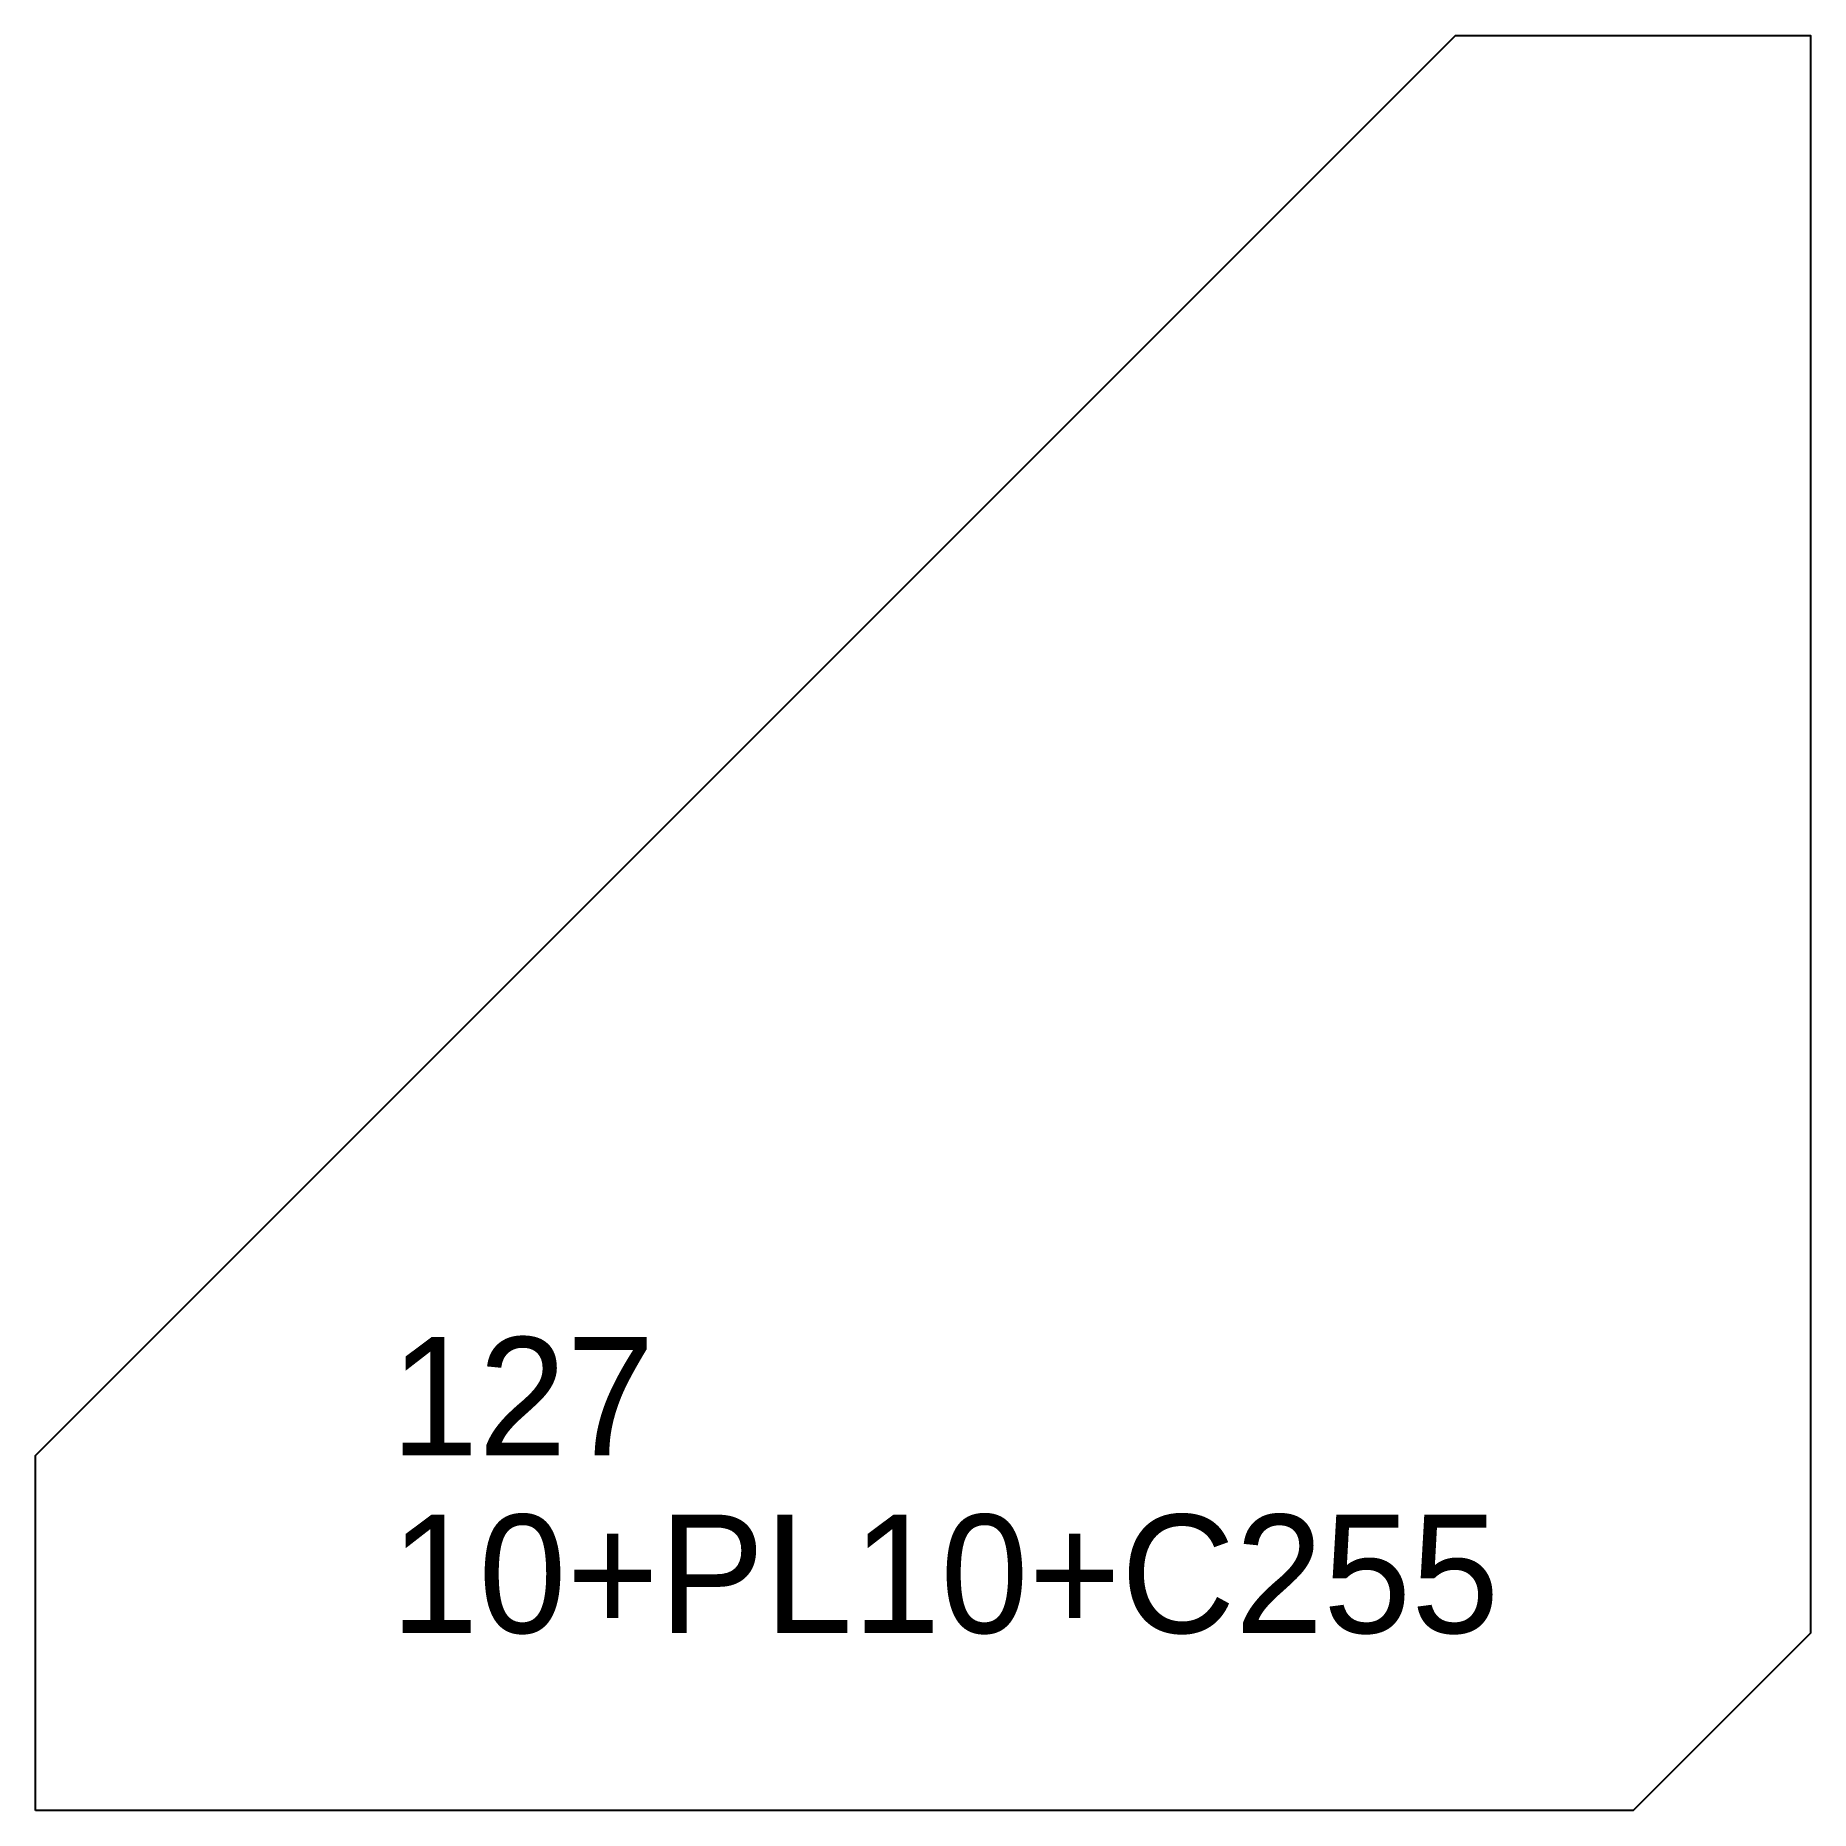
# Model space of a CAD drawing. Extents: x 0 to 150, y 0 to 150.
import ezdxf

# ---------------------------------------------------------------- set-up
doc = ezdxf.new("R2010")
doc.units = 0
for name, color, linetype in [('CUT', 7, 'CONTINUOUS'), ('SCRIBE', 3, 'CONTINUOUS'), ('TEXT', 7, 'CONTINUOUS')]:
    doc.layers.add(name, color=color, linetype=linetype)

msp = doc.modelspace()

# ---------------------------------------------------------------- linework, layer by layer
at = {"layer": 'CUT', "color": 7, "linetype": 'CONTINUOUS'}
msp.add_lwpolyline([(0, 0), (0, 30), (120, 150), (150, 150), (150, 15), (135, 0)], close=True, dxfattribs=at)

# ---------------------------------------------------------------- texts
at = {"layer": 'SCRIBE', "color": 3}
msp.add_text('127', height=10, dxfattribs=at).set_placement((30, 30))
at = {"layer": 'TEXT', "color": 7}
msp.add_text('10+PL10+C255', height=10, dxfattribs=at).set_placement((30, 15))

doc.saveas('drawing.dxf')
